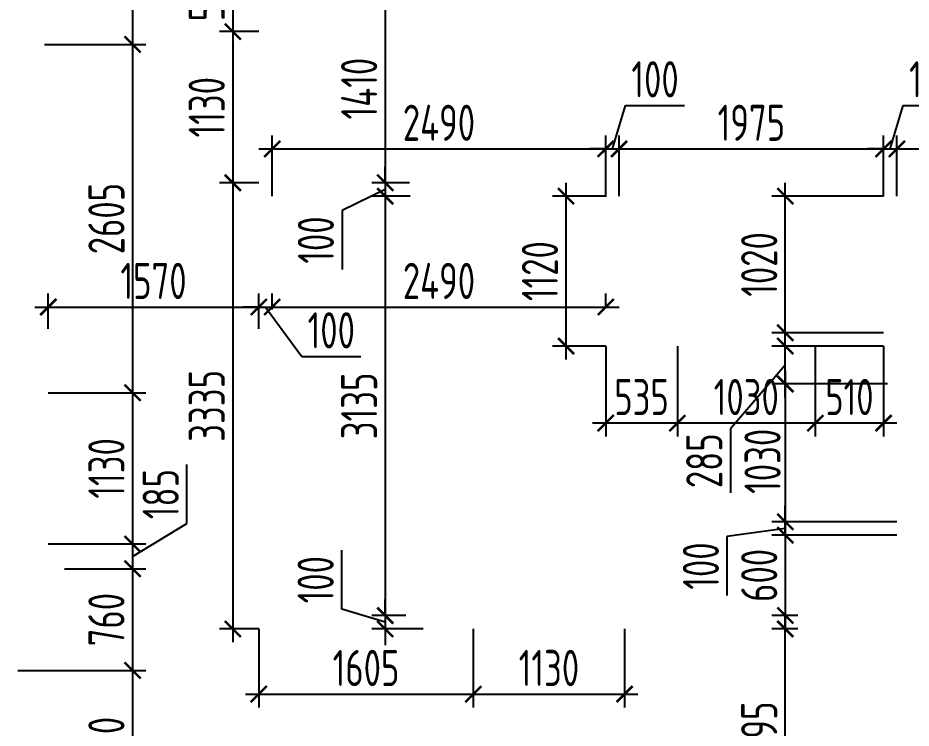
# Model space of a CAD drawing. Header units: millimetres. Extents: x -350007 to 535970, y -888 to 133718.
# Drawn here: x -212261 to -205589, y 105659 to 110968 of the extents above; entities that cross this region are included whole.
import ezdxf

# ---------------------------------------------------------------- set-up
doc = ezdxf.new("R2010")
doc.units = ezdxf.units.MM
doc.layers.add('АР_Размеры нов.', color=15, linetype='Continuous', lineweight=0)
doc.styles.add('ISOCPEUR', font='isocpeur.ttf', dxfattribs={"width": 0.7})
doc.dimstyles.new('R_100', dxfattribs={"dimtxt": 270, "dimasz": 120, "dimexe": 100, "dimexo": 0, "dimgap": 60, "dimtad": 1, "dimdec": 0, "dimrnd": 5, "dimzin": 0, "dimdsep": 46, "dimtxsty": 'ISOCPEUR', "dimblk": 'ARCHTICK', "dimcen": 0, "dimdle": 100, "dimclrd": 256, "dimclre": 256, "dimclrt": 256, "dimadec": 0, "dimazin": 0, "dimtfac": 2, "dimtdec": 0, "dimtofl": 0, "dimtmove": 1, "dimatfit": 3, "dimfxl": 1, "dimtvp": 3, "dimtolj": 1, "dimtzin": 0, "dimarcsym": 0})

# ---------------------------------------------------------------- blocks, each defined once
blk = doc.blocks.new('_ArchTick')
at = {"color": 0, "linetype": 'ByBlock', "const_width": 0.15}
blk.add_lwpolyline([(-0.5, -0.5), (0.5, 0.5)], dxfattribs=at)
blk = doc.blocks.new('*D2849')
at = {"layer": 'АР_Размеры нов.', "lineweight": -2, "ltscale": 100, "transparency": 16777216}
for p, q in [((-211404.8, 112398.7), (-211404.8, 110668.7)), ((-212063.2, 112298.7), (-211304.8, 112298.7)), ((-212063.2, 110768.7), (-211304.8, 110768.7))]:
    blk.add_line(p, q, dxfattribs=at)
at = {"layer": 'АР_Размеры нов.', "lineweight": -2, "ltscale": 100, "transparency": 16777216, "xscale": 120, "yscale": 120, "zscale": 120}
for p, rotation in [((-211404.8, 112298.7), 90), ((-211404.8, 110768.7), 270)]:
    blk.add_blockref('_ArchTick', p, dxfattribs=dict(at, rotation=rotation))
at = {"layer": 'АР_Размеры нов.', "ltscale": 100, "transparency": 16777216, "insert": (-211599.8, 111533.7), "char_height": 270, "attachment_point": 5, "rotation": 90, "style": 'ISOCPEUR'}
blk.add_mtext('\\A1;1530', dxfattribs=at)
blk = doc.blocks.new('*D2851')
at = {"layer": 'АР_Размеры нов.', "lineweight": -2, "ltscale": 100, "transparency": 16777216}
for p, q in [((-210655.5, 110964.7), (-210655.5, 109634.7)), ((-210461.8, 110864.7), (-210755.5, 110864.7)), ((-210461.8, 109734.7), (-210755.5, 109734.7))]:
    blk.add_line(p, q, dxfattribs=at)
at = {"layer": 'АР_Размеры нов.', "lineweight": -2, "ltscale": 100, "transparency": 16777216, "xscale": 120, "yscale": 120, "zscale": 120}
for p, rotation in [((-210655.5, 110864.7), 90), ((-210655.5, 109734.7), 270)]:
    blk.add_blockref('_ArchTick', p, dxfattribs=dict(at, rotation=rotation))
at = {"layer": 'АР_Размеры нов.', "ltscale": 100, "transparency": 16777216, "insert": (-210850.5, 110299.7), "char_height": 270, "attachment_point": 5, "rotation": 90, "style": 'ISOCPEUR'}
blk.add_mtext('\\A1;1130', dxfattribs=at)
blk = doc.blocks.new('*D2852')
at = {"layer": 'АР_Размеры нов.', "lineweight": -2, "ltscale": 100, "transparency": 16777216}
for p, q in [((-211404.8, 106190.7), (-211404.8, 104840.7)), ((-212261.4, 106090.7), (-211304.8, 106090.7)), ((-212261.4, 104940.7), (-211304.8, 104940.7))]:
    blk.add_line(p, q, dxfattribs=at)
at = {"layer": 'АР_Размеры нов.', "lineweight": -2, "ltscale": 100, "transparency": 16777216, "xscale": 120, "yscale": 120, "zscale": 120}
for p, rotation in [((-211404.8, 106090.7), 90), ((-211404.8, 104940.7), 270)]:
    blk.add_blockref('_ArchTick', p, dxfattribs=dict(at, rotation=rotation))
at = {"layer": 'АР_Размеры нов.', "ltscale": 100, "transparency": 16777216, "insert": (-211599.8, 105515.7), "char_height": 270, "attachment_point": 5, "rotation": 90, "style": 'ISOCPEUR'}
blk.add_mtext('\\A1;1150', dxfattribs=at)
blk = doc.blocks.new('*D2634')
at = {"layer": 'АР_Размеры нов.', "lineweight": -2, "ltscale": 100, "transparency": 16777216}
for p, q in [((-206528.7, 108331.4), (-206528.7, 107101.4)), ((-205766.5, 108231.4), (-206628.7, 108231.4)), ((-205814.8, 107201.4), (-206628.7, 107201.4))]:
    blk.add_line(p, q, dxfattribs=at)
at = {"layer": 'АР_Размеры нов.', "lineweight": -2, "ltscale": 100, "transparency": 16777216, "xscale": 120, "yscale": 120, "zscale": 120}
for p, rotation in [((-206528.7, 108231.4), 90), ((-206528.7, 107201.4), 270)]:
    blk.add_blockref('_ArchTick', p, dxfattribs=dict(at, rotation=rotation))
at = {"layer": 'АР_Размеры нов.', "ltscale": 100, "transparency": 16777216, "insert": (-206698.7, 107653.7), "char_height": 270, "attachment_point": 5, "rotation": 90, "style": 'ISOCPEUR'}
blk.add_mtext('\\A1;1030', dxfattribs=at)
blk = doc.blocks.new('*D2635')
at = {"layer": 'АР_Размеры нов.', "lineweight": -2, "ltscale": 100, "transparency": 16777216}
for p, q in [((-207335.1, 108494.3), (-207335.1, 107838.7)), ((-206305.1, 108494.8), (-206305.1, 107838.7)), ((-206205.1, 107938.7), (-207435.1, 107938.7))]:
    blk.add_line(p, q, dxfattribs=at)
at = {"layer": 'АР_Размеры нов.', "lineweight": -2, "ltscale": 100, "transparency": 16777216, "xscale": 120, "yscale": 120, "zscale": 120, "rotation": 180}
blk.add_blockref('_ArchTick', (-207335.1, 107938.7), dxfattribs=at)
at = {"layer": 'АР_Размеры нов.', "lineweight": -2, "ltscale": 100, "transparency": 16777216, "xscale": 120, "yscale": 120, "zscale": 120}
blk.add_blockref('_ArchTick', (-206305.1, 107938.7), dxfattribs=at)
at = {"layer": 'АР_Размеры нов.', "ltscale": 100, "transparency": 16777216, "insert": (-206820.1, 108133.7), "char_height": 270, "attachment_point": 5, "style": 'ISOCPEUR'}
blk.add_mtext('\\A1;1030', dxfattribs=at)
blk = doc.blocks.new('*D2748')
at = {"layer": 'АР_Размеры нов.', "lineweight": -2, "ltscale": 100, "transparency": 16777216}
for p, q in [((-212033.9, 108642.4), (-212033.9, 108906.5)), ((-210461.8, 108642.4), (-210461.8, 108906.5)), ((-212133.9, 108806.5), (-210361.8, 108806.5))]:
    blk.add_line(p, q, dxfattribs=at)
at = {"layer": 'АР_Размеры нов.', "lineweight": -2, "ltscale": 100, "transparency": 16777216, "xscale": 120, "yscale": 120, "zscale": 120, "rotation": 180}
blk.add_blockref('_ArchTick', (-212033.9, 108806.5), dxfattribs=at)
at = {"layer": 'АР_Размеры нов.', "lineweight": -2, "ltscale": 100, "transparency": 16777216, "xscale": 120, "yscale": 120, "zscale": 120}
blk.add_blockref('_ArchTick', (-210461.8, 108806.5), dxfattribs=at)
at = {"layer": 'АР_Размеры нов.', "ltscale": 100, "transparency": 16777216, "insert": (-211247.9, 109001.5), "char_height": 270, "attachment_point": 5, "style": 'ISOCPEUR'}
blk.add_mtext('\\A1;1570', dxfattribs=at)
blk = doc.blocks.new('*D2773')
at = {"layer": 'АР_Размеры нов.', "lineweight": -2, "ltscale": 100, "transparency": 16777216}
for p, q in [((-207869.9, 108514.8), (-207869.9, 107838.7)), ((-207335.1, 108514.3), (-207335.1, 107838.7)), ((-207235.1, 107938.7), (-207969.9, 107938.7))]:
    blk.add_line(p, q, dxfattribs=at)
at = {"layer": 'АР_Размеры нов.', "lineweight": -2, "ltscale": 100, "transparency": 16777216, "xscale": 120, "yscale": 120, "zscale": 120, "rotation": 180}
blk.add_blockref('_ArchTick', (-207869.9, 107938.7), dxfattribs=at)
at = {"layer": 'АР_Размеры нов.', "lineweight": -2, "ltscale": 100, "transparency": 16777216, "xscale": 120, "yscale": 120, "zscale": 120}
blk.add_blockref('_ArchTick', (-207335.1, 107938.7), dxfattribs=at)
at = {"layer": 'АР_Размеры нов.', "ltscale": 100, "transparency": 16777216, "insert": (-207602.5, 108133.7), "char_height": 270, "attachment_point": 5, "style": 'ISOCPEUR'}
blk.add_mtext('\\A1;535', dxfattribs=at)
blk = doc.blocks.new('*D2776')
at = {"layer": 'АР_Размеры нов.', "lineweight": -2, "ltscale": 100, "transparency": 16777216}
for p, q in [((-208859.3, 106400.7), (-208859.3, 105813.8)), ((-207729.3, 106400.7), (-207729.3, 105813.8)), ((-208959.3, 105913.8), (-207629.3, 105913.8))]:
    blk.add_line(p, q, dxfattribs=at)
at = {"layer": 'АР_Размеры нов.', "lineweight": -2, "ltscale": 100, "transparency": 16777216, "xscale": 120, "yscale": 120, "zscale": 120, "rotation": 180}
blk.add_blockref('_ArchTick', (-208859.3, 105913.8), dxfattribs=at)
at = {"layer": 'АР_Размеры нов.', "lineweight": -2, "ltscale": 100, "transparency": 16777216, "xscale": 120, "yscale": 120, "zscale": 120}
blk.add_blockref('_ArchTick', (-207729.3, 105913.8), dxfattribs=at)
at = {"layer": 'АР_Размеры нов.', "ltscale": 100, "transparency": 16777216, "insert": (-208294.3, 106108.8), "char_height": 270, "attachment_point": 5, "style": 'ISOCPEUR'}
blk.add_mtext('\\A1;1130', dxfattribs=at)
blk = doc.blocks.new('*D2777')
at = {"layer": 'АР_Размеры нов.', "lineweight": -2, "ltscale": 100, "transparency": 16777216}
for p, q in [((-210461.8, 106400.7), (-210461.8, 105813.8)), ((-208859.3, 106400.7), (-208859.3, 105813.8)), ((-210561.8, 105913.8), (-208759.3, 105913.8))]:
    blk.add_line(p, q, dxfattribs=at)
at = {"layer": 'АР_Размеры нов.', "lineweight": -2, "ltscale": 100, "transparency": 16777216, "xscale": 120, "yscale": 120, "zscale": 120, "rotation": 180}
blk.add_blockref('_ArchTick', (-210461.8, 105913.8), dxfattribs=at)
at = {"layer": 'АР_Размеры нов.', "lineweight": -2, "ltscale": 100, "transparency": 16777216, "xscale": 120, "yscale": 120, "zscale": 120}
blk.add_blockref('_ArchTick', (-208859.3, 105913.8), dxfattribs=at)
at = {"layer": 'АР_Размеры нов.', "ltscale": 100, "transparency": 16777216, "insert": (-209660.6, 106108.8), "char_height": 270, "attachment_point": 5, "style": 'ISOCPEUR'}
blk.add_mtext('\\A1;1605', dxfattribs=at)
blk = doc.blocks.new('*D3156')
at = {"layer": 'АР_Размеры нов.', "lineweight": -2, "ltscale": 500, "transparency": 16777216}
for p, q in [((-211404.8, 110868.7), (-211404.8, 108066)), ((-212063.2, 110768.7), (-211304.8, 110768.7)), ((-212033.9, 108166), (-211304.8, 108166))]:
    blk.add_line(p, q, dxfattribs=at)
at = {"layer": 'АР_Размеры нов.', "lineweight": -2, "ltscale": 500, "transparency": 16777216, "xscale": 120, "yscale": 120, "zscale": 120}
for p, rotation in [((-211404.8, 110768.7), 90), ((-211404.8, 108166), 270)]:
    blk.add_blockref('_ArchTick', p, dxfattribs=dict(at, rotation=rotation))
at = {"layer": 'АР_Размеры нов.', "lineweight": 13, "ltscale": 500, "transparency": 16777216, "insert": (-211599.8, 109467.4), "char_height": 270, "attachment_point": 5, "rotation": 90, "style": 'ISOCPEUR'}
blk.add_mtext('\\A1;2605', dxfattribs=at)
blk = doc.blocks.new('*D3157')
at = {"layer": 'АР_Размеры нов.', "lineweight": -2, "ltscale": 500, "transparency": 16777216}
for p, q in [((-211404.8, 108266), (-211404.8, 106936)), ((-212033.9, 108166), (-211304.8, 108166)), ((-211882.8, 107036), (-211304.8, 107036))]:
    blk.add_line(p, q, dxfattribs=at)
at = {"layer": 'АР_Размеры нов.', "lineweight": -2, "ltscale": 500, "transparency": 16777216, "xscale": 120, "yscale": 120, "zscale": 120}
for p, rotation in [((-211404.8, 108166), 90), ((-211404.8, 107036), 270)]:
    blk.add_blockref('_ArchTick', p, dxfattribs=dict(at, rotation=rotation))
at = {"layer": 'АР_Размеры нов.', "lineweight": 13, "ltscale": 500, "transparency": 16777216, "insert": (-211599.8, 107601), "char_height": 270, "attachment_point": 5, "rotation": 90, "style": 'ISOCPEUR'}
blk.add_mtext('\\A1;1130', dxfattribs=at)
blk = doc.blocks.new('*D3158')
at = {"layer": 'АР_Размеры нов.', "lineweight": -2, "ltscale": 500, "transparency": 16777216}
for p, q in [((-210999.3, 107187.6), (-210999.3, 107628.9)), ((-211404.8, 106943.3), (-210999.3, 107187.6)), ((-211404.8, 107136), (-211404.8, 106750.7)), ((-212033.9, 107036), (-211304.8, 107036)), ((-211763, 106850.7), (-211304.8, 106850.7))]:
    blk.add_line(p, q, dxfattribs=at)
at = {"layer": 'АР_Размеры нов.', "lineweight": -2, "ltscale": 500, "transparency": 16777216, "xscale": 120, "yscale": 120, "zscale": 120}
for p, rotation in [((-211404.8, 107036), 90), ((-211404.8, 106850.7), 270)]:
    blk.add_blockref('_ArchTick', p, dxfattribs=dict(at, rotation=rotation))
at = {"layer": 'АР_Размеры нов.', "lineweight": 13, "ltscale": 500, "transparency": 16777216, "insert": (-211194.3, 107408.3), "char_height": 270, "attachment_point": 5, "rotation": 90, "style": 'ISOCPEUR'}
blk.add_mtext('\\A1;185', dxfattribs=at)
blk = doc.blocks.new('*D3159')
at = {"layer": 'АР_Размеры нов.', "lineweight": -2, "ltscale": 500, "transparency": 16777216}
for p, q in [((-211404.8, 106950.7), (-211404.8, 105990.7)), ((-211914, 106850.7), (-211304.8, 106850.7)), ((-211763, 106090.7), (-211304.8, 106090.7))]:
    blk.add_line(p, q, dxfattribs=at)
at = {"layer": 'АР_Размеры нов.', "lineweight": -2, "ltscale": 500, "transparency": 16777216, "xscale": 120, "yscale": 120, "zscale": 120}
for p, rotation in [((-211404.8, 106850.7), 90), ((-211404.8, 106090.7), 270)]:
    blk.add_blockref('_ArchTick', p, dxfattribs=dict(at, rotation=rotation))
at = {"layer": 'АР_Размеры нов.', "lineweight": 13, "ltscale": 500, "transparency": 16777216, "insert": (-211599.8, 106470.7), "char_height": 270, "attachment_point": 5, "rotation": 90, "style": 'ISOCPEUR'}
blk.add_mtext('\\A1;760', dxfattribs=at)
blk = doc.blocks.new('*D3204')
at = {"layer": 'АР_Размеры нов.', "lineweight": -2, "ltscale": 500, "transparency": 16777216}
for p, q in [((-208166.6, 108414.8), (-208166.6, 109734.7)), ((-207864.4, 109634.7), (-208266.6, 109634.7)), ((-207869.9, 108514.8), (-208266.6, 108514.8))]:
    blk.add_line(p, q, dxfattribs=at)
at = {"layer": 'АР_Размеры нов.', "lineweight": -2, "ltscale": 500, "transparency": 16777216, "xscale": 120, "yscale": 120, "zscale": 120}
for p, rotation in [((-208166.6, 109634.7), 90), ((-208166.6, 108514.8), 270)]:
    blk.add_blockref('_ArchTick', p, dxfattribs=dict(at, rotation=rotation))
at = {"layer": 'АР_Размеры нов.', "lineweight": 13, "ltscale": 500, "transparency": 16777216, "insert": (-208361.6, 109074.8), "char_height": 270, "attachment_point": 5, "rotation": 90, "style": 'ISOCPEUR'}
blk.add_mtext('\\A1;1120', dxfattribs=at)
blk = doc.blocks.new('*D3205')
at = {"layer": 'АР_Размеры нов.', "lineweight": -2, "ltscale": 500, "transparency": 16777216}
for p, q in [((-206305.1, 108514.7), (-206305.1, 107838.7)), ((-205794.8, 108514.8), (-205794.8, 107838.7)), ((-205694.8, 107938.7), (-206405.1, 107938.7))]:
    blk.add_line(p, q, dxfattribs=at)
at = {"layer": 'АР_Размеры нов.', "lineweight": -2, "ltscale": 500, "transparency": 16777216, "xscale": 120, "yscale": 120, "zscale": 120, "rotation": 180}
blk.add_blockref('_ArchTick', (-206305.1, 107938.7), dxfattribs=at)
at = {"layer": 'АР_Размеры нов.', "lineweight": -2, "ltscale": 500, "transparency": 16777216, "xscale": 120, "yscale": 120, "zscale": 120}
blk.add_blockref('_ArchTick', (-205794.8, 107938.7), dxfattribs=at)
at = {"layer": 'АР_Размеры нов.', "lineweight": 13, "ltscale": 500, "transparency": 16777216, "insert": (-206049.9, 108133.7), "char_height": 270, "attachment_point": 5, "style": 'ISOCPEUR'}
blk.add_mtext('\\A1;510', dxfattribs=at)
blk = doc.blocks.new('*D3206')
at = {"layer": 'АР_Размеры нов.', "lineweight": -2, "ltscale": 500, "transparency": 16777216}
for p, q in [((-206528.7, 107201.4), (-206528.7, 106400.7)), ((-205694.8, 107101.4), (-206628.7, 107101.4)), ((-206433.9, 106500.7), (-206628.7, 106500.7))]:
    blk.add_line(p, q, dxfattribs=at)
at = {"layer": 'АР_Размеры нов.', "lineweight": -2, "ltscale": 500, "transparency": 16777216, "xscale": 120, "yscale": 120, "zscale": 120}
for p, rotation in [((-206528.7, 107101.4), 90), ((-206528.7, 106500.7), 270)]:
    blk.add_blockref('_ArchTick', p, dxfattribs=dict(at, rotation=rotation))
at = {"layer": 'АР_Размеры нов.', "lineweight": 13, "ltscale": 500, "transparency": 16777216, "insert": (-206723.7, 106801), "char_height": 270, "attachment_point": 5, "rotation": 90, "style": 'ISOCPEUR'}
blk.add_mtext('\\A1;600', dxfattribs=at)
blk = doc.blocks.new('*D3208')
at = {"layer": 'АР_Размеры нов.', "lineweight": -2, "ltscale": 500, "transparency": 16777216}
for p, q in [((-210655.5, 111523.9), (-210655.5, 110764.7)), ((-210461.8, 111423.9), (-210755.5, 111423.9)), ((-210461.8, 110864.7), (-210755.5, 110864.7))]:
    blk.add_line(p, q, dxfattribs=at)
at = {"layer": 'АР_Размеры нов.', "lineweight": -2, "ltscale": 500, "transparency": 16777216, "xscale": 120, "yscale": 120, "zscale": 120}
for p, rotation in [((-210655.5, 111423.9), 90), ((-210655.5, 110864.7), 270)]:
    blk.add_blockref('_ArchTick', p, dxfattribs=dict(at, rotation=rotation))
at = {"layer": 'АР_Размеры нов.', "lineweight": 13, "ltscale": 500, "transparency": 16777216, "insert": (-210850.5, 111144.3), "char_height": 270, "attachment_point": 5, "rotation": 90, "style": 'ISOCPEUR'}
blk.add_mtext('\\A1;560', dxfattribs=at)
blk = doc.blocks.new('*D3209')
at = {"layer": 'АР_Размеры нов.', "lineweight": -2, "ltscale": 500, "transparency": 16777216}
for p, q in [((-210655.5, 109834.7), (-210655.5, 106300.7)), ((-210461.8, 109734.7), (-210755.5, 109734.7)), ((-210461.8, 106400.7), (-210755.5, 106400.7))]:
    blk.add_line(p, q, dxfattribs=at)
at = {"layer": 'АР_Размеры нов.', "lineweight": -2, "ltscale": 500, "transparency": 16777216, "xscale": 120, "yscale": 120, "zscale": 120}
for p, rotation in [((-210655.5, 109734.7), 90), ((-210655.5, 106400.7), 270)]:
    blk.add_blockref('_ArchTick', p, dxfattribs=dict(at, rotation=rotation))
at = {"layer": 'АР_Размеры нов.', "lineweight": 13, "ltscale": 500, "transparency": 16777216, "insert": (-210850.5, 108067.7), "char_height": 270, "attachment_point": 5, "rotation": 90, "style": 'ISOCPEUR'}
blk.add_mtext('\\A1;3335', dxfattribs=at)
blk = doc.blocks.new('*D3229')
at = {"layer": 'АР_Размеры нов.', "lineweight": -2, "ltscale": 500, "transparency": 16777216}
for p, q in [((-210461.8, 108787.6), (-210461.8, 108906.5)), ((-210361.8, 108787.6), (-210361.8, 108906.5)), ((-210461.8, 108806.5), (-210581.8, 108806.5)), ((-210461.8, 108806.5), (-210361.8, 108806.5)), ((-210411.8, 108806.5), (-210140.7, 108437.6)), ((-210361.8, 108806.5), (-210241.8, 108806.5)), ((-210140.7, 108437.6), (-209699.4, 108437.6))]:
    blk.add_line(p, q, dxfattribs=at)
at = {"layer": 'АР_Размеры нов.', "lineweight": -2, "ltscale": 500, "transparency": 16777216, "xscale": 120, "yscale": 120, "zscale": 120}
blk.add_blockref('_ArchTick', (-210461.8, 108806.5), dxfattribs=at)
at = {"layer": 'АР_Размеры нов.', "lineweight": -2, "ltscale": 500, "transparency": 16777216, "xscale": 120, "yscale": 120, "zscale": 120, "rotation": 180}
blk.add_blockref('_ArchTick', (-210361.8, 108806.5), dxfattribs=at)
at = {"layer": 'АР_Размеры нов.', "lineweight": 13, "ltscale": 500, "transparency": 16777216, "insert": (-209920, 108632.6), "char_height": 270, "attachment_point": 5, "style": 'ISOCPEUR'}
blk.add_mtext('\\A1;100', dxfattribs=at)
blk = doc.blocks.new('*D3230')
at = {"layer": 'АР_Размеры нов.', "lineweight": -2, "ltscale": 500, "transparency": 16777216}
for p, q in [((-210361.8, 108787.6), (-210361.8, 108906.5)), ((-207869.9, 108801.9), (-207869.9, 108906.5)), ((-210461.8, 108806.5), (-207769.9, 108806.5))]:
    blk.add_line(p, q, dxfattribs=at)
at = {"layer": 'АР_Размеры нов.', "lineweight": -2, "ltscale": 500, "transparency": 16777216, "xscale": 120, "yscale": 120, "zscale": 120, "rotation": 180}
blk.add_blockref('_ArchTick', (-210361.8, 108806.5), dxfattribs=at)
at = {"layer": 'АР_Размеры нов.', "lineweight": -2, "ltscale": 500, "transparency": 16777216, "xscale": 120, "yscale": 120, "zscale": 120}
blk.add_blockref('_ArchTick', (-207869.9, 108806.5), dxfattribs=at)
at = {"layer": 'АР_Размеры нов.', "lineweight": 13, "ltscale": 500, "transparency": 16777216, "insert": (-209115.9, 109001.5), "char_height": 270, "attachment_point": 5, "style": 'ISOCPEUR'}
blk.add_mtext('\\A1;2490', dxfattribs=at)
blk = doc.blocks.new('*D2605')
at = {"layer": 'АР_Размеры нов.', "lineweight": -2, "ltscale": 500, "transparency": 16777216}
for p, q in [((-206528.7, 107201.4), (-206528.7, 107321.4)), ((-205694.8, 107201.4), (-206628.7, 107201.4)), ((-206528.7, 107101.4), (-206528.7, 107201.4)), ((-206528.7, 107151.4), (-206964.3, 107091.7)), ((-205694.8, 107101.4), (-206628.7, 107101.4)), ((-206528.7, 107101.4), (-206528.7, 106981.4)), ((-206964.3, 107091.7), (-206964.3, 106650.4))]:
    blk.add_line(p, q, dxfattribs=at)
at = {"layer": 'АР_Размеры нов.', "lineweight": -2, "ltscale": 500, "transparency": 16777216, "xscale": 120, "yscale": 120, "zscale": 120}
for p, rotation in [((-206528.7, 107201.4), 270), ((-206528.7, 107101.4), 90)]:
    blk.add_blockref('_ArchTick', p, dxfattribs=dict(at, rotation=rotation))
at = {"layer": 'АР_Размеры нов.', "lineweight": 13, "ltscale": 500, "transparency": 16777216, "insert": (-207159.3, 106871), "char_height": 270, "attachment_point": 5, "rotation": 90, "style": 'ISOCPEUR'}
blk.add_mtext('\\A1;100', dxfattribs=at)
blk = doc.blocks.new('*D3268')
at = {"layer": 'АР_Размеры нов.', "lineweight": -2, "transparency": 16777216}
for p, q in [((-206528.7, 104707.7), (-206528.7, 106500.7)), ((-206433.9, 106400.7), (-206628.7, 106400.7)), ((-206270.5, 104807.7), (-206628.7, 104807.7))]:
    blk.add_line(p, q, dxfattribs=at)
at = {"layer": 'АР_Размеры нов.', "lineweight": -2, "transparency": 16777216, "xscale": 120, "yscale": 120, "zscale": 120}
for p, rotation in [((-206528.7, 106400.7), 90), ((-206528.7, 104807.7), 270)]:
    blk.add_blockref('_ArchTick', p, dxfattribs=dict(at, rotation=rotation))
at = {"layer": 'АР_Размеры нов.', "transparency": 16777216, "insert": (-206723.7, 105604.2), "char_height": 270, "attachment_point": 5, "rotation": 90, "style": 'ISOCPEUR'}
blk.add_mtext('\\A1;1595', dxfattribs=at)
blk = doc.blocks.new('*D3269')
at = {"layer": 'АР_Размеры нов.', "lineweight": -2, "transparency": 16777216}
for p, q in [((-206528.7, 108131.4), (-206528.7, 108614.8)), ((-205794.8, 108514.8), (-206628.7, 108514.8)), ((-206528.7, 108373.1), (-206938.8, 107897.1)), ((-205766.5, 108231.4), (-206628.7, 108231.4)), ((-206938.8, 107897.1), (-206938.8, 107418))]:
    blk.add_line(p, q, dxfattribs=at)
at = {"layer": 'АР_Размеры нов.', "lineweight": -2, "transparency": 16777216, "xscale": 120, "yscale": 120, "zscale": 120}
for p, rotation in [((-206528.7, 108514.8), 90), ((-206528.7, 108231.4), 270)]:
    blk.add_blockref('_ArchTick', p, dxfattribs=dict(at, rotation=rotation))
at = {"layer": 'АР_Размеры нов.', "transparency": 16777216, "insert": (-207133.8, 107657.6), "char_height": 270, "attachment_point": 5, "rotation": 90, "style": 'ISOCPEUR'}
blk.add_mtext('\\A1;285', dxfattribs=at)
blk = doc.blocks.new('*D3270')
at = {"layer": 'АР_Размеры нов.', "lineweight": -2, "transparency": 16777216}
for p, q in [((-206528.7, 108514.8), (-206528.7, 109734.7)), ((-205794.8, 109634.7), (-206628.7, 109634.7)), ((-205794.8, 108614.8), (-206628.7, 108614.8))]:
    blk.add_line(p, q, dxfattribs=at)
at = {"layer": 'АР_Размеры нов.', "lineweight": -2, "transparency": 16777216, "xscale": 120, "yscale": 120, "zscale": 120}
for p, rotation in [((-206528.7, 109634.7), 90), ((-206528.7, 108614.8), 270)]:
    blk.add_blockref('_ArchTick', p, dxfattribs=dict(at, rotation=rotation))
at = {"layer": 'АР_Размеры нов.', "transparency": 16777216, "insert": (-206723.7, 109124.7), "char_height": 270, "attachment_point": 5, "rotation": 90, "style": 'ISOCPEUR'}
blk.add_mtext('\\A1;1020', dxfattribs=at)
blk = doc.blocks.new('*D3273')
at = {"layer": 'АР_Размеры нов.', "lineweight": -2, "transparency": 16777216}
for p, q in [((-209517.2, 111242.7), (-209517.2, 109634.7)), ((-209332.1, 111142.7), (-209617.2, 111142.7)), ((-209335.2, 109734.7), (-209617.2, 109734.7))]:
    blk.add_line(p, q, dxfattribs=at)
at = {"layer": 'АР_Размеры нов.', "lineweight": -2, "transparency": 16777216, "xscale": 120, "yscale": 120, "zscale": 120}
for p, rotation in [((-209517.2, 111142.7), 90), ((-209517.2, 109734.7), 270)]:
    blk.add_blockref('_ArchTick', p, dxfattribs=dict(at, rotation=rotation))
at = {"layer": 'АР_Размеры нов.', "transparency": 16777216, "insert": (-209712.2, 110438.7), "char_height": 270, "attachment_point": 5, "rotation": 90, "style": 'ISOCPEUR'}
blk.add_mtext('\\A1;1410', dxfattribs=at)
blk = doc.blocks.new('*D3274')
at = {"layer": 'АР_Размеры нов.', "lineweight": -2, "transparency": 16777216}
for p, q in [((-209517.2, 109734.7), (-209517.2, 109854.7)), ((-209335.2, 109734.7), (-209617.2, 109734.7)), ((-209517.2, 109734.7), (-209517.2, 109634.7)), ((-209517.2, 109684.7), (-209840.1, 109527.9)), ((-209331.7, 109634.7), (-209617.2, 109634.7)), ((-209517.2, 109634.7), (-209517.2, 109514.7)), ((-209840.1, 109527.9), (-209840.1, 109086.6))]:
    blk.add_line(p, q, dxfattribs=at)
at = {"layer": 'АР_Размеры нов.', "lineweight": -2, "transparency": 16777216, "xscale": 120, "yscale": 120, "zscale": 120}
for p, rotation in [((-209517.2, 109734.7), 270), ((-209517.2, 109634.7), 90)]:
    blk.add_blockref('_ArchTick', p, dxfattribs=dict(at, rotation=rotation))
at = {"layer": 'АР_Размеры нов.', "transparency": 16777216, "insert": (-210035.1, 109307.2), "char_height": 270, "attachment_point": 5, "rotation": 90, "style": 'ISOCPEUR'}
blk.add_mtext('\\A1;100', dxfattribs=at)
blk = doc.blocks.new('*D3275')
at = {"layer": 'АР_Размеры нов.', "lineweight": -2, "transparency": 16777216}
for p, q in [((-209517.2, 109734.7), (-209517.2, 106400.7)), ((-209331.7, 109634.7), (-209617.2, 109634.7)), ((-209363, 106500.7), (-209617.2, 106500.7))]:
    blk.add_line(p, q, dxfattribs=at)
at = {"layer": 'АР_Размеры нов.', "lineweight": -2, "transparency": 16777216, "xscale": 120, "yscale": 120, "zscale": 120}
for p, rotation in [((-209517.2, 109634.7), 90), ((-209517.2, 106500.7), 270)]:
    blk.add_blockref('_ArchTick', p, dxfattribs=dict(at, rotation=rotation))
at = {"layer": 'АР_Размеры нов.', "transparency": 16777216, "insert": (-209712.2, 108067.7), "char_height": 270, "attachment_point": 5, "rotation": 90, "style": 'ISOCPEUR'}
blk.add_mtext('\\A1;3135', dxfattribs=at)
blk = doc.blocks.new('*D3276')
at = {"layer": 'АР_Размеры нов.', "lineweight": -2, "transparency": 16777216}
for p, q in [((-209842.2, 106548.2), (-209842.2, 106989.5)), ((-209517.2, 106500.7), (-209517.2, 106620.7)), ((-209517.2, 106450.7), (-209842.2, 106548.2)), ((-209363, 106500.7), (-209617.2, 106500.7)), ((-209517.2, 106500.7), (-209517.2, 106400.7)), ((-209233.9, 106400.7), (-209617.2, 106400.7)), ((-209517.2, 106400.7), (-209517.2, 106280.7))]:
    blk.add_line(p, q, dxfattribs=at)
at = {"layer": 'АР_Размеры нов.', "lineweight": -2, "transparency": 16777216, "xscale": 120, "yscale": 120, "zscale": 120}
for p, rotation in [((-209517.2, 106500.7), 270), ((-209517.2, 106400.7), 90)]:
    blk.add_blockref('_ArchTick', p, dxfattribs=dict(at, rotation=rotation))
at = {"layer": 'АР_Размеры нов.', "transparency": 16777216, "insert": (-210037.2, 106768.8), "char_height": 270, "attachment_point": 5, "rotation": 90, "style": 'ISOCPEUR'}
blk.add_mtext('\\A1;100', dxfattribs=at)
blk = doc.blocks.new('*D3277')
at = {"layer": 'АР_Размеры нов.', "lineweight": -2, "transparency": 16777216}
for p, q in [((-210361.8, 109634.7), (-210361.8, 110088.4)), ((-207869.9, 109634.7), (-207869.9, 110088.4)), ((-210461.8, 109988.4), (-207769.9, 109988.4))]:
    blk.add_line(p, q, dxfattribs=at)
at = {"layer": 'АР_Размеры нов.', "lineweight": -2, "transparency": 16777216, "xscale": 120, "yscale": 120, "zscale": 120, "rotation": 180}
blk.add_blockref('_ArchTick', (-210361.8, 109988.4), dxfattribs=at)
at = {"layer": 'АР_Размеры нов.', "lineweight": -2, "transparency": 16777216, "xscale": 120, "yscale": 120, "zscale": 120}
blk.add_blockref('_ArchTick', (-207869.9, 109988.4), dxfattribs=at)
at = {"layer": 'АР_Размеры нов.', "transparency": 16777216, "insert": (-209115.9, 110183.4), "char_height": 270, "attachment_point": 5, "style": 'ISOCPEUR'}
blk.add_mtext('\\A1;2490', dxfattribs=at)
blk = doc.blocks.new('*D3278')
at = {"layer": 'АР_Размеры нов.', "lineweight": -2, "transparency": 16777216}
for p, q in [((-207819.9, 109988.4), (-207722.4, 110313.4)), ((-207722.4, 110313.4), (-207281.1, 110313.4)), ((-207869.9, 109634.7), (-207869.9, 110088.4)), ((-207769.9, 109634.7), (-207769.9, 110088.4)), ((-207869.9, 109988.4), (-207989.9, 109988.4)), ((-207869.9, 109988.4), (-207769.9, 109988.4)), ((-207769.9, 109988.4), (-207649.9, 109988.4))]:
    blk.add_line(p, q, dxfattribs=at)
at = {"layer": 'АР_Размеры нов.', "lineweight": -2, "transparency": 16777216, "xscale": 120, "yscale": 120, "zscale": 120}
blk.add_blockref('_ArchTick', (-207869.9, 109988.4), dxfattribs=at)
at = {"layer": 'АР_Размеры нов.', "lineweight": -2, "transparency": 16777216, "xscale": 120, "yscale": 120, "zscale": 120, "rotation": 180}
blk.add_blockref('_ArchTick', (-207769.9, 109988.4), dxfattribs=at)
at = {"layer": 'АР_Размеры нов.', "transparency": 16777216, "insert": (-207501.7, 110508.4), "char_height": 270, "attachment_point": 5, "style": 'ISOCPEUR'}
blk.add_mtext('\\A1;100', dxfattribs=at)
blk = doc.blocks.new('*D3279')
at = {"layer": 'АР_Размеры нов.', "lineweight": -2, "transparency": 16777216}
for p, q in [((-207769.9, 109634.7), (-207769.9, 110088.4)), ((-205794.8, 109634.7), (-205794.8, 110088.4)), ((-207869.9, 109988.4), (-205694.8, 109988.4))]:
    blk.add_line(p, q, dxfattribs=at)
at = {"layer": 'АР_Размеры нов.', "lineweight": -2, "transparency": 16777216, "xscale": 120, "yscale": 120, "zscale": 120, "rotation": 180}
blk.add_blockref('_ArchTick', (-207769.9, 109988.4), dxfattribs=at)
at = {"layer": 'АР_Размеры нов.', "lineweight": -2, "transparency": 16777216, "xscale": 120, "yscale": 120, "zscale": 120}
blk.add_blockref('_ArchTick', (-205794.8, 109988.4), dxfattribs=at)
at = {"layer": 'АР_Размеры нов.', "transparency": 16777216, "insert": (-206782.3, 110183.4), "char_height": 270, "attachment_point": 5, "style": 'ISOCPEUR'}
blk.add_mtext('\\A1;1975', dxfattribs=at)
blk = doc.blocks.new('*D3280')
at = {"layer": 'АР_Размеры нов.', "lineweight": -2, "transparency": 16777216}
for p, q in [((-205744.8, 109988.4), (-205647.3, 110313.4)), ((-205647.3, 110313.4), (-205206, 110313.4)), ((-205794.8, 109634.7), (-205794.8, 110088.4)), ((-205694.8, 109634.7), (-205694.8, 110088.4)), ((-205794.8, 109988.4), (-205914.8, 109988.4)), ((-205794.8, 109988.4), (-205694.8, 109988.4)), ((-205694.8, 109988.4), (-205574.8, 109988.4))]:
    blk.add_line(p, q, dxfattribs=at)
at = {"layer": 'АР_Размеры нов.', "lineweight": -2, "transparency": 16777216, "xscale": 120, "yscale": 120, "zscale": 120}
blk.add_blockref('_ArchTick', (-205794.8, 109988.4), dxfattribs=at)
at = {"layer": 'АР_Размеры нов.', "lineweight": -2, "transparency": 16777216, "xscale": 120, "yscale": 120, "zscale": 120, "rotation": 180}
blk.add_blockref('_ArchTick', (-205694.8, 109988.4), dxfattribs=at)
at = {"layer": 'АР_Размеры нов.', "transparency": 16777216, "insert": (-205426.7, 110508.4), "char_height": 270, "attachment_point": 5, "style": 'ISOCPEUR'}
blk.add_mtext('\\A1;100', dxfattribs=at)
blk = doc.blocks.new('*D3281')
at = {"layer": 'АР_Размеры нов.', "lineweight": -2, "transparency": 16777216}
for p, q in [((-205694.8, 109634.7), (-205694.8, 110088.4)), ((-204754.8, 109634.7), (-204754.8, 110088.4)), ((-205794.8, 109988.4), (-204654.8, 109988.4))]:
    blk.add_line(p, q, dxfattribs=at)
at = {"layer": 'АР_Размеры нов.', "lineweight": -2, "transparency": 16777216, "xscale": 120, "yscale": 120, "zscale": 120, "rotation": 180}
blk.add_blockref('_ArchTick', (-205694.8, 109988.4), dxfattribs=at)
at = {"layer": 'АР_Размеры нов.', "lineweight": -2, "transparency": 16777216, "xscale": 120, "yscale": 120, "zscale": 120}
blk.add_blockref('_ArchTick', (-204754.8, 109988.4), dxfattribs=at)
at = {"layer": 'АР_Размеры нов.', "transparency": 16777216, "insert": (-205224.8, 110183.4), "char_height": 270, "attachment_point": 5, "style": 'ISOCPEUR'}
blk.add_mtext('\\A1;940', dxfattribs=at)

msp = doc.modelspace()

# ---------------------------------------------------------------- dimensions: what is measured, and where the dimension line sits
at = {"layer": 'АР_Размеры нов.', "ltscale": 100}
for base, p1, p2, picture, middle in [((-211404.8, 110768.7), (-212063.2, 112298.7), (-212063.2, 110768.7), '*D2849', (-211599.8, 111533.7)), ((-210655.5, 109734.7), (-210461.8, 110864.7), (-210461.8, 109734.7), '*D2851', (-210850.5, 110299.7)), ((-211404.8, 104940.7), (-212261.4, 106090.7), (-212261.4, 104940.7), '*D2852', (-211599.8, 105515.7))]:
    dim = msp.add_linear_dim(base=base, p1=p1, p2=p2, angle=90, dimstyle='R_100', override={"dimpost": '\\X', "dimfxl": 300, "dimarcsym": 1}, dxfattribs=at)
    dim.commit()
    dim.dimension.update_dxf_attribs({"geometry": picture, "text_midpoint": middle})
at = {"layer": 'АР_Размеры нов.', "lineweight": 13, "ltscale": 500}
for base, p1, p2, override, picture, middle in [((-210655.5, 110864.7), (-210461.8, 111423.9), (-210461.8, 110864.7), {"dimpost": '\\X'}, '*D3208', (-210850.5, 111144.3)), ((-211404.8, 108166), (-212063.2, 110768.7), (-212033.9, 108166), {"dimpost": '\\X', "dimfxl": 300, "dimarcsym": 1}, '*D3156', (-211599.8, 109467.4)), ((-210655.5, 106400.7), (-210461.8, 109734.7), (-210461.8, 106400.7), {"dimpost": '\\X', "dimfxl": 300, "dimarcsym": 1}, '*D3209', (-210850.5, 108067.7)), ((-208166.6, 109634.7), (-207869.9, 108514.8), (-207864.4, 109634.7), {"dimpost": '\\X'}, '*D3204', (-208361.6, 109074.8)), ((-211404.8, 107036), (-212033.9, 108166), (-211882.8, 107036), {"dimpost": '\\X', "dimfxl": 300, "dimarcsym": 1}, '*D3157', (-211599.8, 107601)), ((-206528.7, 106500.7), (-205694.8, 107101.4), (-206433.9, 106500.7), {"dimpost": '\\X'}, '*D3206', (-206723.7, 106801)), ((-211404.8, 106090.7), (-211914, 106850.7), (-211763, 106090.7), {"dimpost": '\\X'}, '*D3159', (-211599.8, 106470.7))]:
    dim = msp.add_linear_dim(base=base, p1=p1, p2=p2, angle=90, dimstyle='R_100', override=override, dxfattribs=at)
    dim.commit()
    dim.dimension.update_dxf_attribs({"geometry": picture, "text_midpoint": middle})
at = {"layer": 'АР_Размеры нов.'}
for base, p1, p2, override, picture, middle in [((-209517.2, 109734.7), (-209332.1, 111142.7), (-209335.2, 109734.7), {"dimpost": '\\X'}, '*D3273', (-209712.2, 110438.7)), ((-209517.2, 106500.7), (-209331.7, 109634.7), (-209363, 106500.7), {"dimpost": '\\X'}, '*D3275', (-209712.2, 108067.7)), ((-206528.7, 109634.7), (-205794.8, 108614.8), (-205794.8, 109634.7), {"dimpost": '\\X', "dimfxl": 2.5, "dimarcsym": 1}, '*D3270', (-206723.7, 109124.7)), ((-209517.2, 106400.7), (-209363, 106500.7), (-209233.9, 106400.7), {"dimpost": '\\X'}, '*D3276', (-210037.2, 106608.2)), ((-206528.7, 106400.7), (-206270.5, 104807.7), (-206433.9, 106400.7), {"dimpost": '\\X'}, '*D3268', (-206723.7, 105604.2))]:
    dim = msp.add_linear_dim(base=base, p1=p1, p2=p2, angle=90, dimstyle='R_100', override=override, dxfattribs=at)
    dim.commit()
    dim.dimension.update_dxf_attribs({"geometry": picture, "text_midpoint": middle})
for base, p1, p2, picture, middle in [((-207769.9, 109988.4), (-207869.9, 109634.7), (-207769.9, 109634.7), '*D3278', (-207662.4, 110508.4)), ((-205694.8, 109988.4), (-205794.8, 109634.7), (-205694.8, 109634.7), '*D3280', (-205587.3, 110508.4)), ((-207869.9, 109988.4), (-210361.8, 109634.7), (-207869.9, 109634.7), '*D3277', (-209115.9, 110183.4)), ((-205794.8, 109988.4), (-207769.9, 109634.7), (-205794.8, 109634.7), '*D3279', (-206782.3, 110183.4)), ((-204754.8, 109988.4), (-205694.8, 109634.7), (-204754.8, 109634.7), '*D3281', (-205224.8, 110183.4))]:
    dim = msp.add_linear_dim(base=base, p1=p1, p2=p2, dimstyle='R_100', override={"dimpost": '\\X'}, dxfattribs=at)
    dim.commit()
    dim.dimension.update_dxf_attribs({"geometry": picture, "text_midpoint": middle})
for base, p1, p2, override, picture, middle in [((-209517.2, 109634.7), (-209335.2, 109734.7), (-209331.7, 109634.7), {"dimpost": '\\X'}, '*D3274', (-209840.1, 109467.9)), ((-206528.7, 108514.8), (-205766.5, 108231.4), (-205794.8, 108514.8), {"dimpost": '\\X', "dimfxl": 2.5, "dimarcsym": 1}, '*D3269', (-206938.8, 107837.1))]:
    dim = msp.add_linear_dim(base=base, p1=p1, p2=p2, angle=90, dimstyle='R_100', override=override, dxfattribs=at)
    dim.commit()
    dim.dimension.update_dxf_attribs({"geometry": picture, "text_midpoint": middle, "dimtype": 160})
at = {"layer": 'АР_Размеры нов.', "ltscale": 100}
for base, p1, p2, override, picture, middle in [((-210461.8, 108806.5), (-212033.9, 108642.4), (-210461.8, 108642.4), {"dimpost": '\\X', "dimfxl": 2.5, "dimarcsym": 2}, '*D2748', (-211247.9, 109001.5)), ((-207869.9, 107938.7), (-207335.1, 108514.3), (-207869.9, 108514.8), {"dimpost": '\\X', "dimfxl": 2.5, "dimarcsym": 1}, '*D2773', (-207602.5, 108133.7)), ((-207335.1, 107938.7), (-206305.1, 108494.8), (-207335.1, 108494.3), {"dimpost": '\\X', "dimfxl": 2.5, "dimarcsym": 1}, '*D2635', (-206820.1, 108133.7)), ((-208859.2565, 105913.8353), (-210461.8449, 106400.6822), (-208859.2565, 106400.6822), {"dimpost": '\\X', "dimfxl": 2.5, "dimarcsym": 1}, '*D2777', (-209660.5507, 106108.8353)), ((-207729.3, 105913.8), (-208859.3, 106400.7), (-207729.3, 106400.7), {"dimpost": '\\X', "dimfxl": 2.5, "dimarcsym": 1}, '*D2776', (-208294.3, 106108.8))]:
    dim = msp.add_linear_dim(base=base, p1=p1, p2=p2, dimstyle='R_100', override=override, dxfattribs=at)
    dim.commit()
    dim.dimension.update_dxf_attribs({"geometry": picture, "text_midpoint": middle})
at = {"layer": 'АР_Размеры нов.', "lineweight": 13, "ltscale": 500}
for base, p1, p2, picture, middle in [((-207869.9, 108806.5), (-210361.8, 108787.6), (-207869.9, 108801.9), '*D3230', (-209115.9, 109001.5)), ((-206305.1, 107938.7), (-205794.8, 108514.8), (-206305.1, 108514.7), '*D3205', (-206049.9, 108133.7))]:
    dim = msp.add_linear_dim(base=base, p1=p1, p2=p2, dimstyle='R_100', override={"dimpost": '\\X'}, dxfattribs=at)
    dim.commit()
    dim.dimension.update_dxf_attribs({"geometry": picture, "text_midpoint": middle})
dim = msp.add_linear_dim(base=(-210361.8, 108806.5), p1=(-210461.8, 108787.6), p2=(-210361.8, 108787.6), dimstyle='R_100', override={"dimpost": '\\X'}, dxfattribs=at)
dim.commit()
dim.dimension.update_dxf_attribs({"geometry": '*D3229', "text_midpoint": (-210080.7, 108437.6), "dimtype": 160})
at = {"layer": 'АР_Размеры нов.', "ltscale": 100}
dim = msp.add_linear_dim(base=(-206528.7, 107201.4), p1=(-205766.5, 108231.4), p2=(-205814.8, 107201.4), angle=90, dimstyle='R_100', override={"dimpost": '\\X', "dimfxl": 2.5, "dimarcsym": 1}, dxfattribs=at)
dim.commit()
dim.dimension.update_dxf_attribs({"geometry": '*D2634', "text_midpoint": (-206503.7, 107653.7), "dimtype": 160})
at = {"layer": 'АР_Размеры нов.', "lineweight": 13, "ltscale": 500}
for base, p1, p2, override, picture, middle in [((-211404.8, 106850.7), (-212033.9, 107036), (-211763, 106850.7), {"dimpost": '\\X', "dimfxl": 300, "dimarcsym": 1}, '*D3158', (-210999.3, 107247.6)), ((-206528.7, 107201.4), (-205694.8, 107101.4), (-205694.8, 107201.4), {"dimpost": '\\X'}, '*D2605', (-206964.3, 107031.7))]:
    dim = msp.add_linear_dim(base=base, p1=p1, p2=p2, angle=90, dimstyle='R_100', override=override, dxfattribs=at)
    dim.commit()
    dim.dimension.update_dxf_attribs({"geometry": picture, "text_midpoint": middle, "dimtype": 160})

doc.saveas('drawing.dxf')
